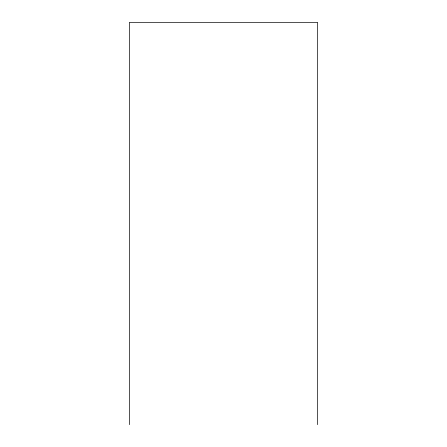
<?xml version="1.0" encoding="UTF-8"?>
<svg xmlns="http://www.w3.org/2000/svg" width="447" height="447" viewBox="0 0 447 447"><rect width="100%" height="100%" fill="white"/><g stroke="black" fill="none" stroke-linecap="round" stroke-linejoin="round"><path stroke-width="0.67" d="M317.571 424.65L317.571 22.35L129.429 22.35L129.429 424.65"/></g></svg>
